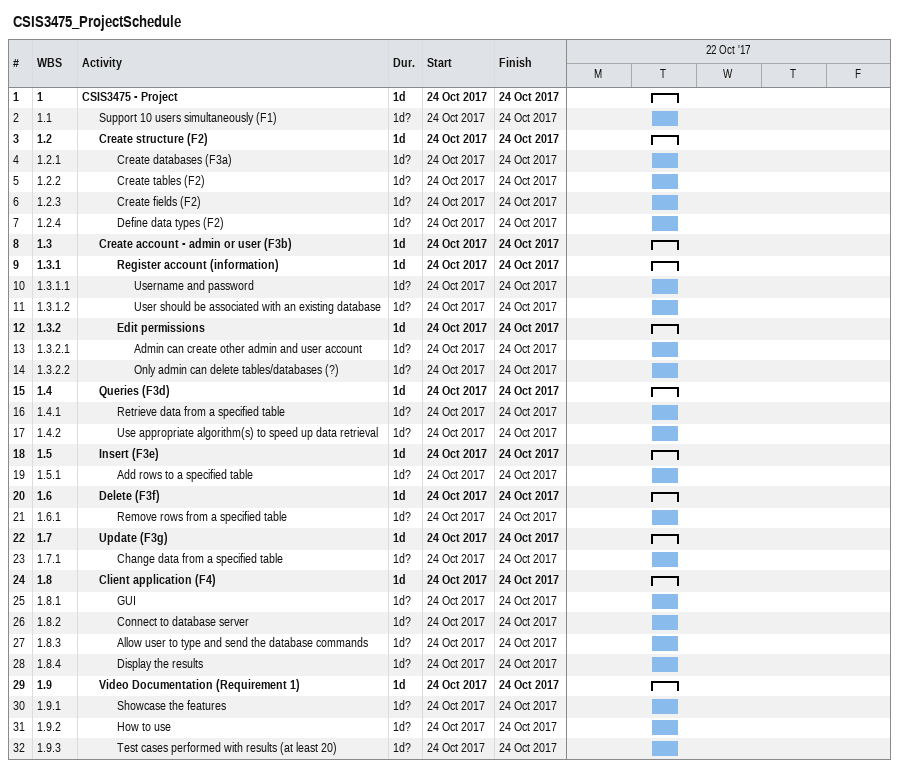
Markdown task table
CSIS3475_ProjectSchedule

| ID | WBS | Task | Duration | Start | Finish |
|---|---|---|---|---|---|
| 1 | 1 | **CSIS3475 - Project** | 1d | 2017-10-24 | 2017-10-24 |
| 2 | 1.1 | Support 10 users simultaneously (F1) | 1d? | 2017-10-24 | 2017-10-24 |
| 3 | 1.2 | **Create structure (F2)** | 1d | 2017-10-24 | 2017-10-24 |
| 4 | 1.2.1 | Create databases (F3a) | 1d? | 2017-10-24 | 2017-10-24 |
| 5 | 1.2.2 | Create tables (F2) | 1d? | 2017-10-24 | 2017-10-24 |
| 6 | 1.2.3 | Create fields (F2) | 1d? | 2017-10-24 | 2017-10-24 |
| 7 | 1.2.4 | Define data types (F2) | 1d? | 2017-10-24 | 2017-10-24 |
| 8 | 1.3 | **Create account - admin or user (F3b)** | 1d | 2017-10-24 | 2017-10-24 |
| 9 | 1.3.1 | **Register account (information)** | 1d | 2017-10-24 | 2017-10-24 |
| 10 | 1.3.1.1 | Username and password | 1d? | 2017-10-24 | 2017-10-24 |
| 11 | 1.3.1.2 | User should be associated with an existing database | 1d? | 2017-10-24 | 2017-10-24 |
| 12 | 1.3.2 | **Edit permissions** | 1d | 2017-10-24 | 2017-10-24 |
| 13 | 1.3.2.1 | Admin can create other admin and user account | 1d? | 2017-10-24 | 2017-10-24 |
| 14 | 1.3.2.2 | Only admin can delete tables/databases (?) | 1d? | 2017-10-24 | 2017-10-24 |
| 15 | 1.4 | **Queries (F3d)** | 1d | 2017-10-24 | 2017-10-24 |
| 16 | 1.4.1 | Retrieve data from a specified table | 1d? | 2017-10-24 | 2017-10-24 |
| 17 | 1.4.2 | Use appropriate algorithm(s) to speed up data retrieval | 1d? | 2017-10-24 | 2017-10-24 |
| 18 | 1.5 | **Insert (F3e)** | 1d | 2017-10-24 | 2017-10-24 |
| 19 | 1.5.1 | Add rows to a specified table | 1d? | 2017-10-24 | 2017-10-24 |
| 20 | 1.6 | **Delete (F3f)** | 1d | 2017-10-24 | 2017-10-24 |
| 21 | 1.6.1 | Remove rows from a specified table | 1d? | 2017-10-24 | 2017-10-24 |
| 22 | 1.7 | **Update (F3g)** | 1d | 2017-10-24 | 2017-10-24 |
| 23 | 1.7.1 | Change data from a specified table | 1d? | 2017-10-24 | 2017-10-24 |
| 24 | 1.8 | **Client application (F4)** | 1d | 2017-10-24 | 2017-10-24 |
| 25 | 1.8.1 | GUI | 1d? | 2017-10-24 | 2017-10-24 |
| 26 | 1.8.2 | Connect to database server | 1d? | 2017-10-24 | 2017-10-24 |
| 27 | 1.8.3 | Allow user to type and send the database commands | 1d? | 2017-10-24 | 2017-10-24 |
| 28 | 1.8.4 | Display the results | 1d? | 2017-10-24 | 2017-10-24 |
| 29 | 1.9 | **Video Documentation (Requirement 1)** | 1d | 2017-10-24 | 2017-10-24 |
| 30 | 1.9.1 | Showcase the features | 1d? | 2017-10-24 | 2017-10-24 |
| 31 | 1.9.2 | How to use | 1d? | 2017-10-24 | 2017-10-24 |
| 32 | 1.9.3 | Test cases performed with results (at least 20) | 1d? | 2017-10-24 | 2017-10-24 |
